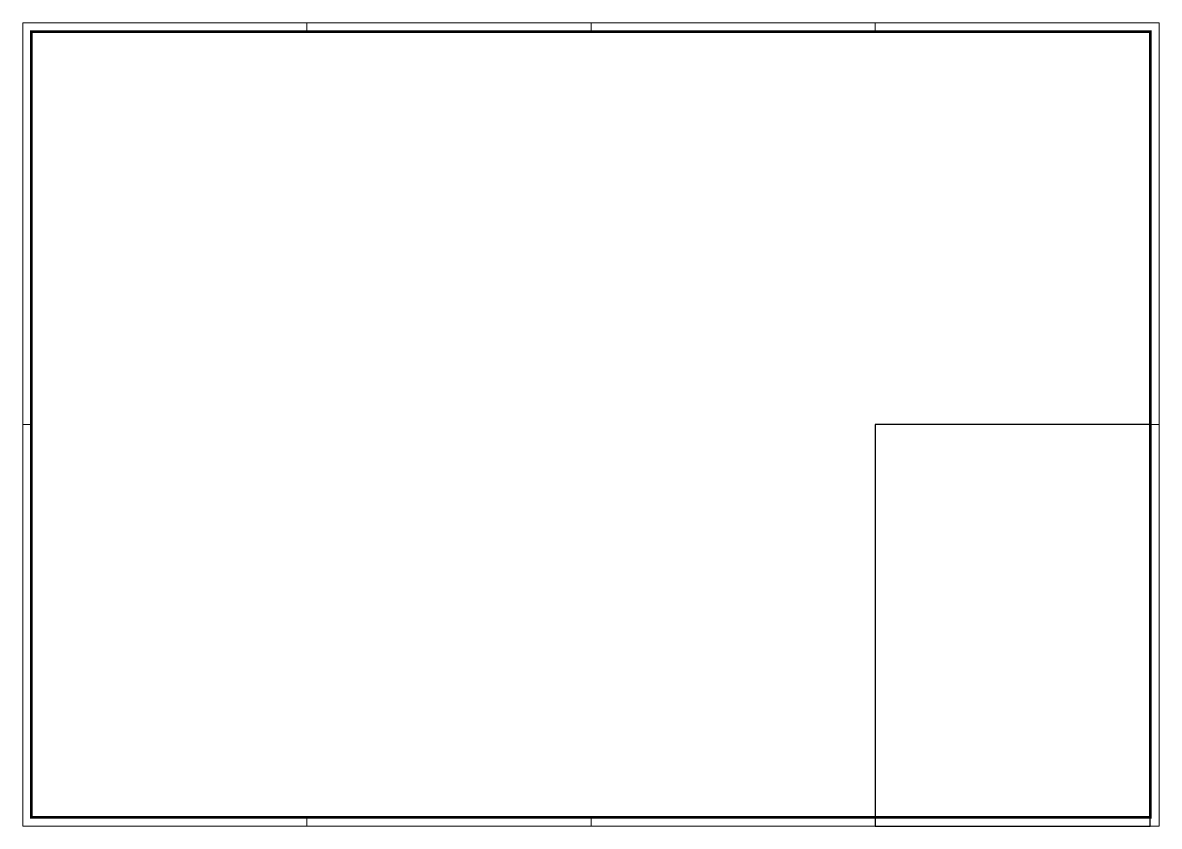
# Paper-space layout 'PranchaPlotagem' of a CAD drawing. Header units: millimetres. Extents: x 158.187 to 159.027, y 80.777 to 81.371.
import ezdxf

# ---------------------------------------------------------------- set-up
doc = ezdxf.new("R2010")
doc.units = ezdxf.units.MM
doc.header["$LTSCALE"] = 0.05
doc.linetypes.add('HIDDEN2', pattern=[4.7625, 3.175, -1.5875])
doc.layers.add('Quadro e Legenda', color=7, linetype='Continuous', lineweight=15)

psp = doc.layouts.new('PranchaPlotagem')

# ---------------------------------------------------------------- linework, layer by layer
at = {"layer": 'Defpoints', "linetype": 'HIDDEN2', "ltscale": 3}
psp.add_lwpolyline([(159.02062, 81.07434), (158.81729, 81.07434), (158.81729, 80.77734), (159.02062, 80.77734)], close=True, dxfattribs=at)
at = {"layer": 'Quadro e Legenda'}
psp.add_lwpolyline([(158.18729, 81.37134), (159.02729, 81.37134), (159.02729, 80.77734), (158.18729, 80.77734)], close=True, dxfattribs=at)
for points in [[(158.39729, 81.36467), (158.39729, 81.37134)], [(158.60729, 81.36467), (158.60729, 81.37134)], [(158.81729, 81.36467), (158.81729, 81.37134)], [(159.02062, 81.37134), (159.02729, 81.37134)], [(158.19372, 81.07434), (158.18729, 81.07434)], [(159.02062, 81.07434), (159.02729, 81.07434)], [(158.39729, 80.784), (158.39729, 80.77734)], [(158.60729, 80.784), (158.60729, 80.77734)]]:
    psp.add_lwpolyline(points, dxfattribs=at)
at = {"layer": 'Quadro e Legenda', "lineweight": 60, "const_width": 0.002}
psp.add_lwpolyline([(158.19372, 81.36467), (159.02062, 81.36467), (159.02062, 80.784), (158.19372, 80.784)], close=True, dxfattribs=at)

doc.saveas('drawing.dxf')
